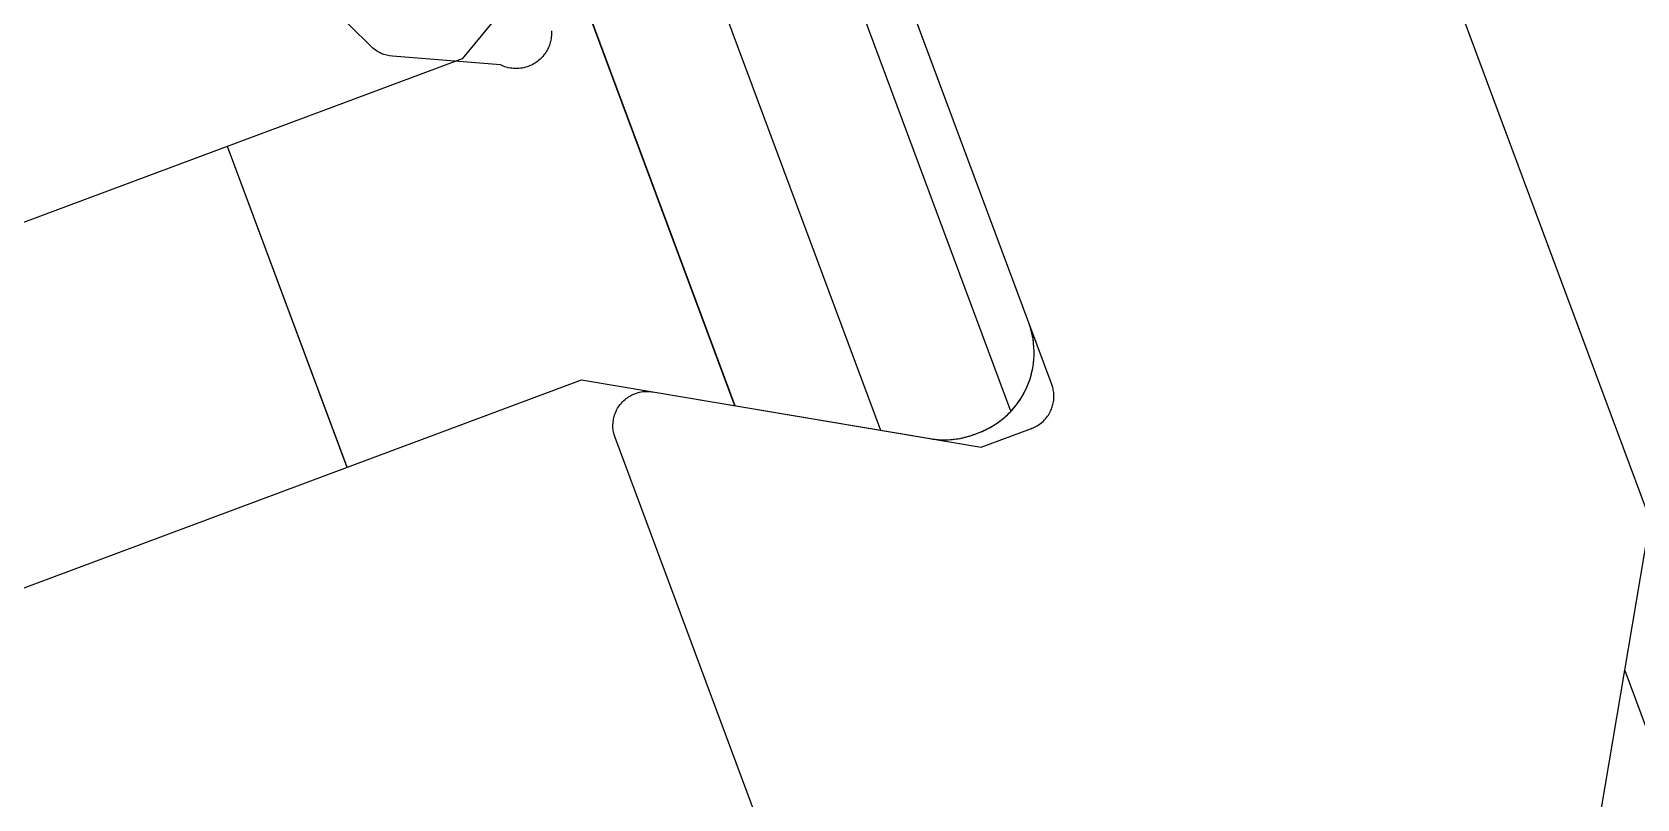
# Model space of a CAD drawing. Extents: x 12199666 to 24617114, y 1197707 to 2548648.
# Drawn here: x 12321446 to 12321455.37, y 1285283.41 to 1285287.88 of the extents above; entities that cross this region are included whole.
import ezdxf

# ---------------------------------------------------------------- set-up
doc = ezdxf.new("R2010")
doc.units = 0
doc.header["$LTSCALE"] = 10
doc.header["$MEASUREMENT"] = 0
doc.layers.add('TX-PLAN-T1-F11$0$_EDO-ALUMINIUM-SECTION', color=90, linetype='Continuous', lineweight=30)
for name, color, linetype in [('TX-PLAN-T1-F11$0$F-Alum', 4, 'Continuous'), ('TX-PLAN-T1-F11$0$F_MISC', 8, 'Continuous'), ('TX-PLAN-T1-F11$0$Hatch', 8, 'Continuous'), ('TX-PLAN-T1-F11$0$Hatch @ 1', 8, 'Continuous')]:
    doc.layers.add(name, color=color, linetype=linetype)
pattern_1 = [(90, (-9.900000006500932, 423.8302261678061), (-6, 3.673940397442059e-16), []), (90, (-9.150000006500932, 423.8302261678061), (-6, 3.673940397442059e-16), []), (90, (-8.400000006500932, 423.8302261678061), (-6, 3.673940397442059e-16), []), (90, (-6.150000006500932, 423.8302261678061), (-6, 3.673940397442059e-16), [])]

# ---------------------------------------------------------------- blocks, each defined once
blk = doc.blocks.new('TX-PLAN-T1-F11$0$A$C455C3A01-flat-4')
at = {"layer": 'TX-PLAN-T1-F11$0$Hatch @ 1'}
h = blk.add_hatch(dxfattribs=at)
h.set_pattern_fill('ACET-2D-M_SYNTHETIC-PISA', color=256, pattern_type=2)
h.set_pattern_definition(pattern_1)
edge = h.paths.add_edge_path()
edge.add_line((-4.833974596906046, 0.9999999966748874), (-6.623205082141794, 2.033012697356753))
edge.add_ellipse((-6.873205081858032, 1.599999995298276), major_axis=(0.0002120284116244875, 0.4999999550418579), ratio=0.9999999999999949, start_angle=330.0242967053823, end_angle=360.0242967053272)
edge.add_line((-6.87320508218545, 2.099999995298276), (-6.900000001427543, 2.099999995283724))
edge.add_ellipse((-6.900000001100125, 1.599999995283724), major_axis=(0.0002120284116244875, 0.4999999550418579), ratio=0.9999999999999949, start_angle=0.02429670532727509, end_angle=90.02429670532729)
edge.add_line((-7.400000001092849, 1.599999994941754), (-7.399999998931889, -1.600000005055335))
edge.add_ellipse((-6.899999998939165, -1.600000004720641), major_axis=(0.0002120284116244875, 0.4999999550418579), ratio=0.9999999999999949, start_angle=90.02429670532729, end_angle=180.0242967053273)
edge.add_line((-6.899999998597195, -2.100000004720641), (-6.873205079355102, -2.100000004698813))
edge.add_ellipse((-6.873205079697073, -1.600000004698813), major_axis=(0.0002120284116244875, 0.4999999550418579), ratio=0.9999999999999949, start_angle=180.0242967053272, end_angle=210.0242967055074)
edge.add_line((-6.623205079398758, -2.033012706422596), (-4.833974595552718, -1.000000003325113))
edge.add_line((-4.833974595552718, -1.000000003325113), (4.833974596876942, -0.9999999967913027))
edge.add_line((4.833974596876942, -0.9999999967913027), (6.62320508211269, -2.033012697473168))
edge.add_ellipse((6.873205081814376, -1.599999995414692), major_axis=(0.0002120284116244875, 0.4999999550418579), ratio=0.9999999999999949, start_angle=150.0242967053823, end_angle=180.0242967053273)
edge.add_line((6.873205082163622, -2.099999995414692), (6.900000001405715, -2.09999999540014))
edge.add_ellipse((6.900000001056469, -1.59999999540014), major_axis=(0.0002120284116244875, 0.4999999550418579), ratio=0.9999999999999949, start_angle=180.0242967053272, end_angle=270.0242967053273)
edge.add_line((7.400000001063745, -1.59999999505817), (7.399999998902786, 1.60000000493892))
edge.add_ellipse((6.89999999889551, 1.600000004604226), major_axis=(0.0002120284116244875, 0.4999999550418579), ratio=0.9999999999999949, start_angle=270.0242967053273, end_angle=360.0242967053272)
edge.add_line((6.899999998568092, 2.100000004604226), (6.873205079325999, 2.100000004589674))
edge.add_ellipse((6.873205079653417, 1.600000004582398), major_axis=(0.0002120284116244875, 0.4999999550418579), ratio=0.9999999999999949, start_angle=0.02429670532727509, end_angle=30.02429670550744)
edge.add_line((6.623205079369654, 2.033012706306181), (4.83397459553089, 1.000000003208697))
edge.add_line((4.833974595523614, 1.000000003208697), (-4.833974596906046, 0.9999999966748874))
at = {"color": 8, "flags": 128}
blk.add_lwpolyline([(-6.623205079420586, -2.033012706473528), (-4.833974595559994, -1.000000003368768), (4.833974596884218, -0.9999999968349584)], dxfattribs=at)
blk.add_lwpolyline([(4.83397459553089, 1.000000003165042), (-4.833974596913322, 0.9999999966312316), (-6.623205082156346, 2.033012697291269, 0.01488345140094314), (-6.649409689445747, 2.047119243681664, 0.03657129128890212), (-6.716942894439853, 2.074954865493055, 0.03475147936869976), (-6.78423177615332, 2.092020066847908, 0.02182096227184542), (-6.827454482518078, 2.097902478322794, 0.02280645265724075), (-6.872995399869978, 2.099999951271457, 0.0001048284211272608), (-6.873205082207278, 2.099999995240069), (-6.900000001456647, 2.099999995225517, 0.02269948335482497), (-6.945328850320948, 2.097941051404632, 0.02181961165174048), (-6.98855386638752, 2.092095730775327, 0.03475222993163685), (-7.0558586956613, 2.075087426477694, 0.03657229245546979), (-7.123417309674551, 2.047308285145846, 0.0439875877356075), (-7.198220983438659, 2.001328097532678, 0.05218554550753565), (-7.274851756475982, 1.930886926820676, 0.08249689025404687), (-7.361701898698811, 1.79191497057036, 0.09869862799231936), (-7.399999956927786, 1.600210187032644, 0.0001051280131200054), (-7.400000001114677, 1.599999994883547), (-7.399999998953717, -1.600000005113543, 0.0985899848632609)], format="xyb", dxfattribs=at)
blk = doc.blocks.new('TX-PLAN-T1-F11$0$A$C455C3A01-flat-8')
at = {"layer": 'TX-PLAN-T1-F11$0$Hatch @ 1'}
h = blk.add_hatch(dxfattribs=at)
h.set_pattern_fill('ACET-2D-M_SYNTHETIC-PISA', color=256, pattern_type=2)
h.set_pattern_definition(pattern_1)
edge = h.paths.add_edge_path()
edge.add_line((-4.833974596840562, 0.9999999967112672), (-6.623205082054483, 2.033012697393133))
edge.add_ellipse((-6.873205081756169, 1.59999999532738), major_axis=(0.09602971687854733, 0.490691648061329), ratio=0.9999999999860073, start_angle=341.0729948932488, end_angle=371.0729948937025)
edge.add_line((-6.873205082090863, 2.09999999532738), (-6.900000001332955, 2.099999995312828))
edge.add_ellipse((-6.900000001005537, 1.599999995305552), major_axis=(0.09602971687854733, 0.490691648061329), ratio=0.9999999999860073, start_angle=11.07299489370254, end_angle=101.0729948934002)
edge.add_line((-7.400000000990985, 1.599999994970858), (-7.399999998844578, -1.600000005026232))
edge.add_ellipse((-6.89999999885913, -1.600000004691537), major_axis=(0.09602971687854733, 0.490691648061329), ratio=0.9999999999860073, start_angle=101.0729948934002, end_angle=191.0729948937025)
edge.add_line((-6.899999998509884, -2.100000004691537), (-6.873205079267791, -2.10000000466971))
edge.add_ellipse((-6.873205079617037, -1.60000000466971), major_axis=(0.09602971687854733, 0.490691648061329), ratio=0.9999999999860073, start_angle=191.0729948937025, end_angle=221.0729948925727)
edge.add_line((-6.623205079318723, -2.033012706393492), (-4.83397459549451, -1.000000003288733))
edge.add_line((-4.83397459549451, -1.000000003288733), (4.833974596804183, -0.999999996733095))
edge.add_line((4.833974596804183, -0.999999996740371), (6.623205082018103, -2.033012697422237))
edge.add_ellipse((6.873205081705237, -1.599999995356484), major_axis=(0.09602971687854733, 0.490691648061329), ratio=0.9999999999860073, start_angle=161.0729948932488, end_angle=191.0729948937025)
edge.add_line((6.873205082054483, -2.099999995356484), (6.900000001296576, -2.099999995341932))
edge.add_ellipse((6.90000000094733, -1.599999995341932), major_axis=(0.09602971687854733, 0.490691648061329), ratio=0.9999999999860073, start_angle=191.0729948937025, end_angle=281.0729948934002)
edge.add_line((7.400000000954606, -1.599999994999962), (7.399999998808198, 1.600000004997128))
edge.add_ellipse((6.899999998808198, 1.600000004662434), major_axis=(0.09602971687854733, 0.490691648061329), ratio=0.9999999999860073, start_angle=281.0729948934002, end_angle=371.0729948937025)
edge.add_line((6.899999998473504, 2.100000004662434), (6.873205079231411, 2.100000004647882))
edge.add_ellipse((6.873205079551553, 1.600000004640606), major_axis=(0.09602971687854733, 0.490691648061329), ratio=0.9999999999860073, start_angle=11.07299489370254, end_angle=41.07299489257267)
edge.add_line((6.623205079282343, 2.033012706364389), (4.83397459545813, 1.000000003259629))
edge.add_line((4.83397459545813, 1.000000003259629), (-4.833974596840562, 0.9999999967039912))
at = {"color": 8, "flags": 128}
blk.add_lwpolyline([(-6.623205079325999, -2.03301270641532), (-4.833974595501786, -1.000000003310561), (4.833974596804183, -0.9999999967621989)], dxfattribs=at)
blk.add_lwpolyline([(4.833974595443578, 1.000000003237801), (-4.833974596847838, 0.9999999966894393), (-6.623205082039931, 2.033012697378581, 0.003228323024171802), (-6.628817371391051, 2.036204817653925, 0.03475147927289417), (-6.691588599547686, 2.065849169834109, 0.02182096240450202), (-6.732882833530311, 2.079905888858775, 0.02280645304008908), (-6.777177667601791, 2.090692094025144, 0.02280395187780883), (-6.822265851413249, 2.0973984219454, 0.02182096244925655), (-6.865812588388508, 2.099945343376021, 0.00369639827207638), (-6.873205082098139, 2.099999995320104), (-6.900000001347507, 2.099999995298276, 0.03105091865620102), (-6.961922499038337, 2.096150783101621, 0.0365722924489314), (-7.0335525756891, 2.0818336904631, 0.04398758774015527), (-7.115781530104869, 2.051041381091636, 0.05218554549065027), (-7.204491500277072, 1.996591632705531, 0.082496890214066), (-7.316364882834023, 1.876839813914557, 0.09869862791428399), (-7.39069200179074, 1.696027909762051, 0.04835176405866761), (-7.400000000990985, 1.59999999494903), (-7.39999999885913, -1.600000005048059, 0.05010523083826474)], format="xyb", dxfattribs=at)
blk = doc.blocks.new('TX-PLAN-T1-F11$0$A$C31F16DB5')
at = {"layer": 'TX-PLAN-T1-F11$0$F-Alum'}
for points in [[(-237.5483141794539, 347.9437548696178), (-236.3640550111159, 345.8938799347843, -0.01610989274764403), (-236.3579723238217, 345.8825215426068, -0.03475398240855859), (-236.3474155505392, 345.8568367670259, -0.02181846107971642), (-236.3426468939724, 345.8400546631337, -0.02280645224237009), (-236.3392455709836, 345.8221390015706, -0.02280395173204597), (-236.3374903108197, 345.8039900036556, -0.02182096243625971), (-236.3373650488647, 345.7865419915497, -0.03475147905536258), (-236.3403010048642, 345.7589299920683, -0.03657129097985309), (-236.3474876223336, 345.7306096560524, -0.0439883391279594), (-236.3614732354617, 345.698391534318, -0.05218730022290928), (-236.3850429022423, 345.664068594825, -0.08249638688110283), (-236.4351727165485, 345.6218319485079, -0.09869610359799724), (-236.5089234762563, 345.5958451608922, -0.03545011449778784), (-236.5371763093135, 345.5938315784324), (-238.4835863948538, 345.5932880368664), (-238.7557856777421, 345.4360323412138, 0.002914926696064711), (-238.7577980204223, 345.4348540649398, 0.08249638684168559), (-238.8079275243654, 345.3926170502846, 0.052184793703451), (-238.8314959846175, 345.358295695175, 0.04398833917958856), (-238.8454816831945, 345.326077610519, 0.03657129131478045), (-238.8526683758682, 345.2977572936243, 0.03475147879730349), (-238.8556044052093, 345.2701453019426, 0.02182096176871773), (-238.8554791893548, 345.2526972895457, 0.02280645226116725), (-238.8537236942648, 345.2345463070842, 0.02280395136121077), (-238.8503227021283, 345.2166326163306, 0.02182096215757923), (-238.8455534599925, 345.199848601641, 0.03475147907464933), (-238.834997384969, 345.1741656962286, 0.01611055771928527), (-238.8289144622831, 345.1628068282907), (-236.9775550800114, 341.9582253090803, -0.01610989273356781)], [(-235.6022497181984, 343.6131303653992, -0.02280395190718592), (-235.6057719520031, 343.6316826589054, -0.02280645313515052), (-235.6075900284777, 343.6504807033079, -0.02182096204920407), (-235.6077197079285, 343.6685507175744, -0.03475147894751478), (-235.6046790128312, 343.6971470453891, -0.03657129115136006), (-235.5972361226304, 343.7264769494386, -0.04398833932743849), (-235.5827518495935, 343.7598435722202, -0.05218479359414278), (-235.5583432006388, 343.7953884447079, -0.08249638697409198), (-235.5064266367554, 343.8391311609184, -0.09869862812098261), (-235.4300448933354, 343.8660452022768, -0.09869862789238817), (-235.3491814166046, 343.8616141227276, -0.01046876464100789), (-235.3408286649938, 343.8592804825194), (-234.7108175430185, 343.9145765973253, -0.08496558189912194), (-234.6435589023604, 343.9090504640071, -0.08249638670371603), (-234.5836018190457, 343.8825536577378, -0.007461060105637488), (-234.5786612244992, 343.8792049702924), (-232.5803486415389, 342.4808029085134, -0.04470632638637847)]]:
    blk.add_lwpolyline(points, format="xyb", dxfattribs=at)
blk.add_lwpolyline([(-230.0547611694055, 323.978224132984), (-246.111949040016, 351.7721619853573), (-243.5142918174824, 353.2728874415507), (-243.3466050863935, 352.9826327294168)], dxfattribs=at)
at = {"layer": 'TX-PLAN-T1-F11$0$Hatch'}
blk.add_line((-230.0547611694055, 323.978224132984), (-241.867901747275, 344.4259947952987), dxfattribs=at)
at = {"layer": 'TX-PLAN-T1-F11$0$F_MISC', "rotation": 30.01599997489868}
for name, p in [('TX-PLAN-T1-F11$0$A$C455C3A01-flat-4', (-231.4286149220279, 347.1462198089457)), ('TX-PLAN-T1-F11$0$A$C455C3A01-flat-8', (-231.4286149231921, 347.1462198088293))]:
    blk.add_blockref(name, p, dxfattribs=at)
blk = doc.blocks.new('TX-PLAN-T1-F11$0$TY001')
at = {"layer": 'TX-PLAN-T1-F11$0$Hatch'}
h = blk.add_hatch(dxfattribs=at)
h.set_pattern_fill('ANGLE', color=256, scale=10, angle=30.01599999725287)
h.set_pattern_definition([(30.0159999972559, (7246.221578325145, 83575.31519770106), (-1.375665006031407, 2.381185795182857), [2, -0.7500000000000001]), (120.0160000000013, (7246.221578325145, 83575.31519770106), (-2.381185795182858, -1.375665006031407), [1.999999999999999, -0.7499999999999996])])
h.paths.add_polyline_path([(60.00000032735988, 120.9771403750929), (67.99996101413853, 120.9771446270752), (68.00000002421439, 47.58085556495644), (48.19380796328187, 36.13969821600767), (16.62201892351732, 36.13970411113405), (16.62202052539214, 44.13970411113405), (46.04924303735606, 44.1397041111195), (60, 52.19937255952391)])
blk.add_line((80.35422935825773, 76.0908382172056), (68.54108878038824, 96.53860887952032), dxfattribs=at)
blk.add_lwpolyline([(60.00000032735988, 120.9771403750929), (67.99996101413853, 120.9771446270752), (68.00000002421439, 47.58085556495644), (48.19380796328187, 36.13969821600767), (16.62201892351732, 36.13970411113405), (16.62202052539214, 44.13970411113405), (46.04924303735606, 44.1397041111195), (60, 52.19937255952391), (60.00000032735988, 120.9771403750929)], dxfattribs=at)
blk.add_blockref('TX-PLAN-T1-F11$0$A$C31F16DB5', (310.408990527736, -247.8873859157757))
blk = doc.blocks.new('TX-PLAN-T1-F11$0$A$C21521A5F')
at = {"rotation": 90}
blk.add_blockref('TX-PLAN-T1-F11$0$TY001', (388.7170751225203, 260.2197571247816, 0.0004146164392175001), dxfattribs=at)
blk = doc.blocks.new('TX-PLAN-T1-F11$0$标准层幕墙0118')
at = {"color": 3, "rotation": 90}
blk.add_blockref('TX-PLAN-T1-F11$0$A$C21521A5F', (22760.21984725795, 37461.28223098579, -0.0004146164392191675), dxfattribs=at)
blk = doc.blocks.new('TX-PLAN-T1-F11')
at = {"layer": 'TX-PLAN-T1-F11$0$_EDO-ALUMINIUM-SECTION', "rotation": 350.4236156863823}
blk.add_blockref('TX-PLAN-T1-F11$0$标准层幕墙0118', (12293055.45042718, 1251790.443008234), dxfattribs=at)

msp = doc.modelspace()

# ---------------------------------------------------------------- block references
msp.add_blockref('TX-PLAN-T1-F11', (0, 0))

doc.saveas('drawing.dxf')
